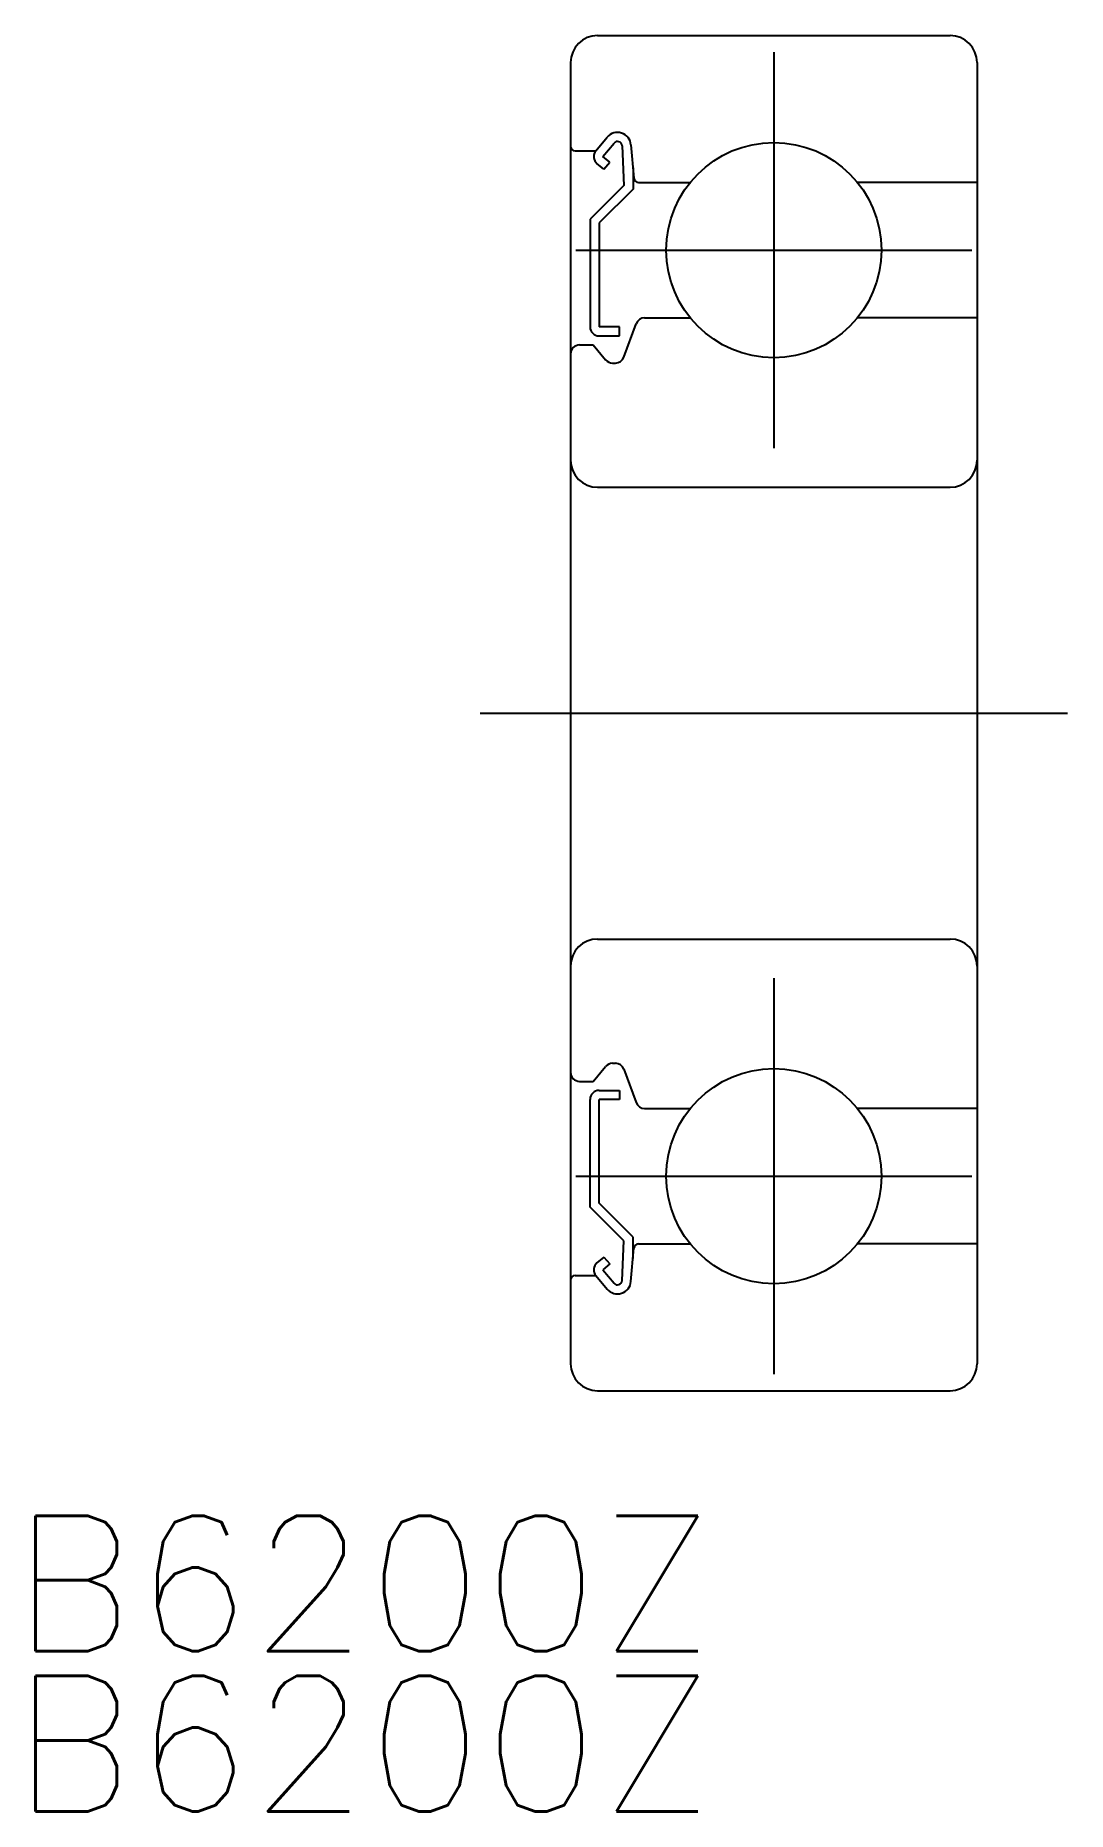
# Model space of a CAD drawing. Extents: x -16.3 to 6.5, y -24.3 to 15.
import ezdxf

# ---------------------------------------------------------------- set-up
doc = ezdxf.new("R2010")
doc.units = 0
doc.linetypes.add('CENTER', pattern=[50.8, 31.75, -6.35, 6.35, -6.35])
doc.layers.get('0').update_dxf_attribs({"linetype": 'CONTINUOUS'})
doc.layers.add('CENTER', color=1, linetype='CENTER')
doc.styles.get("Standard").update_dxf_attribs({"font": 'txt.shx', "height": 3, "bigfont": 'bigfont.shx'})

# ---------------------------------------------------------------- blocks, each defined once
blk = doc.blocks.new('*U2')
at = {"color": 7, "linetype": 'CONTINUOUS'}
blk.add_text('B6200Z', height=3, dxfattribs=at).set_placement((-16.857, -20.767))
blk = doc.blocks.new('*U3')
at = {"color": 7, "linetype": 'CONTINUOUS'}
blk.add_text('B6200Z', height=3, dxfattribs=at).set_placement((-16.857, -24.312))

msp = doc.modelspace()

# ---------------------------------------------------------------- linework, layer by layer
at = {"color": 7, "linetype": 'CONTINUOUS'}
for p, q in [((-3.9, 15), (3.9, 15)), ((-4.5, 14.4), (-4.5, -14.4)), ((4.5, 14.4), (4.5, -14.4)), ((-3.94, 12.45), (-3.69, 12.747)), ((-3.787, 12.321), (-3.537, 12.619)), ((-3.162, 12.581), (-3.097, 11.841)), ((-4.4, 12.45), (-3.94, 12.45)), ((-3.634, 12.193), (-3.787, 12.321)), ((-3.762, 12.04), (-3.634, 12.193)), ((-3.36, 12.56), (-3.317, 11.683)), ((-3.762, 12.04), (-3.915, 12.168)), ((-3.117, 12.07), (-3.117, 11.6)), ((-3.317, 11.683), (-4.067, 10.933)), ((-3.117, 11.6), (-3.867, 10.85)), ((-2.997, 11.75), (-1.849, 11.75)), ((4.5, 11.75), (1.849, 11.75)), ((-4.067, 10.933), (-4.067, 8.55)), ((-3.867, 10.85), (-3.867, 8.55)), ((-2.862, 8.75), (-1.849, 8.75)), ((4.5, 8.75), (1.849, 8.75)), ((-3.417, 8.55), (-3.867, 8.55)), ((-3.867, 8.35), (-3.417, 8.35)), ((-3.417, 8.35), (-3.417, 8.55)), ((-3.318, 7.882), (-3.05, 8.618)), ((-4.3, 8.15), (-4, 8.15)), ((-4, 8.15), (-3.724, 7.821)), ((-3.571, 7.75), (-3.506, 7.75)), ((-3.9, 5), (3.9, 5)), ((-3.9, -5), (3.9, -5)), ((-4, -8.15), (-3.724, -7.821)), ((-3.571, -7.75), (-3.506, -7.75)), ((-4.3, -8.15), (-4, -8.15)), ((-3.318, -7.882), (-3.05, -8.618)), ((-4.067, -10.933), (-4.067, -8.55)), ((-3.867, -8.35), (-3.417, -8.35)), ((-3.417, -8.55), (-3.867, -8.55)), ((-3.867, -10.85), (-3.867, -8.55)), ((-3.417, -8.35), (-3.417, -8.55)), ((-2.862, -8.75), (-1.849, -8.75)), ((4.5, -8.75), (1.849, -8.75)), ((-3.317, -11.683), (-4.067, -10.933)), ((-3.117, -11.6), (-3.867, -10.85)), ((-3.36, -12.56), (-3.317, -11.683)), ((-3.117, -12.07), (-3.117, -11.6)), ((-2.997, -11.75), (-1.849, -11.75)), ((-2.71, -11.75), (-2.71, -11.75)), ((-2.423, -11.75), (-2.423, -11.75)), ((4.5, -11.75), (1.849, -11.75)), ((-3.762, -12.04), (-3.915, -12.168)), ((-3.762, -12.04), (-3.634, -12.193)), ((-3.162, -12.581), (-3.097, -11.841)), ((-4.4, -12.45), (-3.94, -12.45)), ((-3.94, -12.45), (-3.69, -12.747)), ((-3.634, -12.193), (-3.787, -12.321)), ((-3.787, -12.321), (-3.537, -12.619)), ((-3.9, -15), (3.9, -15))]:
    msp.add_line(p, q, dxfattribs=at)
for centre in [(0, 10.25), (0, -10.25)]:
    msp.add_circle(centre, 2.381, dxfattribs=at)
for centre, radius, start, end in [((-3.9, 14.4), 0.6, 90, 180), ((3.9, 14.4), 0.6, 0, 90), ((-3.461, 12.555), 0.3, 4.9968, 140.0029), ((-3.46, 12.555), 0.1, 2.8198, 140.0022), ((-4.4, 12.55), 0.1, 180, 270), ((-3.787, 12.321), 0.2, 140.0029, 230.087), ((-2.997, 11.85), 0.1, 184.9968, 269.9995), ((-2.862, 8.55), 0.2, 90, 159.9914), ((-3.867, 8.55), 0.2, 180, 270), ((-4.3, 7.95), 0.2, 90, 180), ((-3.506, 7.95), 0.2, 270, 339.9914), ((-3.571, 7.95), 0.2, 219.995, 270), ((-3.9, 5.6), 0.6, 180, 270), ((3.9, 5.6), 0.6, 270, 0), ((-3.9, -5.6), 0.6, 90, 180), ((3.9, -5.6), 0.6, 0, 90), ((-3.571, -7.95), 0.2, 90, 140.005), ((-3.506, -7.95), 0.2, 20.0086, 90), ((-4.3, -7.95), 0.2, 180, 270), ((-3.867, -8.55), 0.2, 90, 180), ((-2.862, -8.55), 0.2, 200.0086, 270), ((-2.997, -11.85), 0.1, 90.0005, 175.0032), ((-3.787, -12.321), 0.2, 129.913, 219.9971), ((-4.4, -12.55), 0.1, 90, 180), ((-3.46, -12.555), 0.1, 219.9978, 357.1802), ((-3.461, -12.555), 0.3, 219.9971, 355.0032), ((-3.9, -14.4), 0.6, 180, 270), ((3.9, -14.4), 0.6, 270, 0)]:
    msp.add_arc(centre, radius, start, end, dxfattribs=at)
at = {"layer": 'CENTER', "color": 1, "linetype": 'CENTER'}
for p, q in [((0, 14.631), (0, 5.869)), ((-4.381, 10.25), (4.381, 10.25)), ((-6.5, 0), (6.5, 0)), ((0, -5.869), (0, -14.631)), ((-4.381, -10.25), (4.381, -10.25))]:
    msp.add_line(p, q, dxfattribs=at)

# ---------------------------------------------------------------- block references
at = {"color": 7, "linetype": 'CONTINUOUS'}
for name in ['*U2', '*U3']:
    msp.add_blockref(name, (0, 0), dxfattribs=at)

doc.saveas('drawing.dxf')
